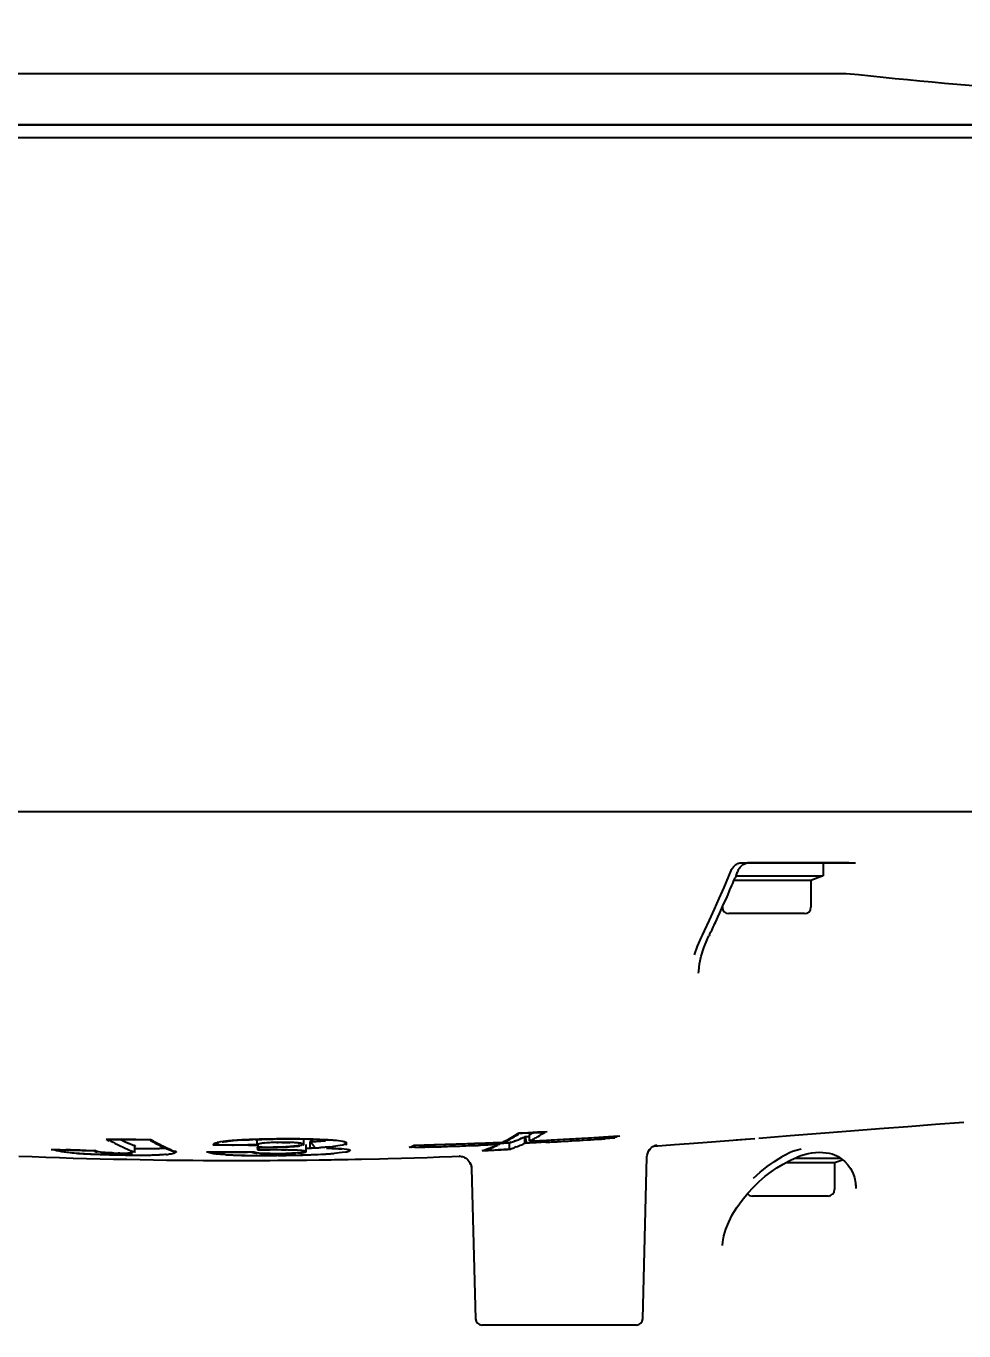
# Model space of a CAD drawing. Header units: millimetres. Extents: x 5828 to 6704, y 123 to 421.
# Drawn here: x 6607 to 6610.65, y 219.96 to 225.04 of the extents above; entities that cross this region are included whole.
import ezdxf

# ---------------------------------------------------------------- set-up
doc = ezdxf.new("R2010")
doc.units = ezdxf.units.MM
doc.linetypes.add('BANKLINE1', pattern=[5.5, 4, -1.5])
doc.layers.add('00_COMPONENTS', color=7, linetype='BANKLINE1')
doc.layers.add('外形图', color=7, linetype='Continuous')
doc.styles.add('微软雅黑', font='msyh.ttc', dxfattribs={"height": 2.1})
doc.dimstyles.new('尺寸标注_1_20比例', dxfattribs={"dimtxt": 2.1, "dimasz": 1.7, "dimexe": 0.5, "dimexo": 0.4, "dimgap": 0.5, "dimtad": 1, "dimdec": 1, "dimlfac": 20, "dimdsep": 46, "dimtxsty": '微软雅黑', "dimcen": 0.09, "dimadec": 0, "dimazin": 0, "dimtp": 0.01, "dimtm": 0.01, "dimtfac": 1, "dimtdec": 1, "dimtofl": 0, "dimtmove": 0, "dimatfit": 3, "dimfxl": 1, "dimtolj": 1, "dimarcsym": 0})

# ---------------------------------------------------------------- blocks, each defined once
blk = doc.blocks.new('*D1538')
at = {"layer": '00_COMPONENTS', "color": 0, "linetype": 'ByBlock', "lineweight": -2, "ltscale": 20}
for p, q in [((6574.4692, 229.8829), (6574.6387, 229.8829)), ((6649.8859, 223.7985), (6656.4871, 222.6346))]:
    blk.add_line(p, q, dxfattribs=at)
blk.add_arc((6615.38, 229.8829), 41.2413, 182.36195, 347.63805, dxfattribs=at)
at = {"layer": '00_COMPONENTS', "color": 0}
for points in [[(6574.457, 228.1891), (6573.8905, 228.1774), (6574.1387, 229.8829)], [(6655.943, 220.9987), (6655.3871, 221.1086), (6655.9947, 222.7214)]]:
    blk.add_solid(points, dxfattribs=at)
at = {"layer": 'Defpoints', "color": 0}
for p in [(6574.0692, 229.8829), (6615.38, 229.8829), (6649.492, 223.868), (6592.7175, 195.4263)]:
    blk.add_point(p, dxfattribs=at)
at = {"layer": '00_COMPONENTS', "color": 0, "insert": (6611.9242, 190.3832), "char_height": 2.1, "attachment_point": 5, "rotation": 355, "style": '微软雅黑'}
blk.add_mtext('\\A1;+\\A1;170%%d', dxfattribs=at)

msp = doc.modelspace()

# ---------------------------------------------------------------- linework, layer by layer
at = {"layer": '外形图', "linetype": 'Continuous'}
for p, q in [((6603.4728, 224.8579), (6610.1893, 224.8579)), ((6612.2799, 224.6579), (6603.48, 224.6579)), ((6603.48, 224.6579), (6612.2799, 224.6579)), ((6603.4301, 224.6079), (6612.3298, 224.6079)), ((6603.43, 221.9829), (6612.7654, 221.9829)), ((6609.7788, 221.7829), (6610.2259, 221.7829)), ((6610.2007, 221.7829), (6609.806, 221.7829)), ((6610.1, 221.7829), (6610.1, 221.7329)), ((6609.7324, 221.7306), (6609.7419, 221.7536)), ((6609.7608, 221.7329), (6609.7572, 221.7244)), ((6609.7607, 221.7329), (6610.1, 221.7329)), ((6609.7693, 221.7536), (6609.7669, 221.7476)), ((6609.714, 221.6873), (6609.7324, 221.7306)), ((6609.7535, 221.7156), (6610.0525, 221.7156)), ((6610.0525, 221.7156), (6610.0901, 221.7293)), ((6610.0525, 221.7156), (6610.0525, 221.6104)), ((6610.0275, 221.5854), (6609.7325, 221.5854)), ((6609.6378, 221.5187), (6609.6573, 221.5602)), ((6609.626, 221.494), (6609.6297, 221.5018)), ((6609.6297, 221.5018), (6609.6378, 221.5187)), ((6609.636, 221.4523), (6609.6501, 221.4867)), ((6609.6501, 221.4867), (6609.6555, 221.4984)), ((6609.6578, 221.5031), (6609.6556, 221.4985)), ((6608.9065, 220.7259), (6608.9132, 220.7302)), ((6608.9118, 220.7254), (6608.915, 220.7275)), ((6608.9185, 220.7304), (6608.9132, 220.7302)), ((6608.9505, 220.7318), (6608.9185, 220.7304)), ((6608.9186, 220.7297), (6608.9296, 220.7302)), ((6608.9296, 220.7302), (6608.9515, 220.7312)), ((6608.9554, 220.7171), (6608.9389, 220.7163)), ((6608.9389, 220.6911), (6608.9389, 220.7163)), ((6608.9392, 220.7163), (6608.9563, 220.7172)), ((6608.9392, 220.7163), (6608.9434, 220.6967)), ((6608.9878, 220.7335), (6608.9505, 220.7318)), ((6608.9631, 220.7282), (6608.9563, 220.7247)), ((6608.9563, 220.6994), (6608.9563, 220.7247)), ((6609.0002, 220.7341), (6608.9878, 220.7335)), ((6609.0251, 220.7353), (6609.0002, 220.7341)), ((6609.0062, 220.7337), (6609.017, 220.7343)), ((6609.2326, 220.7152), (6609.2875, 220.7187)), ((6609.2637, 220.7167), (6609.2831, 220.7179)), ((6609.2831, 220.7179), (6609.3009, 220.7191)), ((6609.2836, 220.7107), (6609.2836, 220.7191)), ((6609.2875, 220.7187), (6609.3089, 220.7201)), ((6609.3067, 220.719), (6609.3089, 220.7201)), ((6607.1689, 220.6649), (6607.15, 220.6654)), ((6607.1528, 220.6648), (6607.1702, 220.6644)), ((6607.1878, 220.6644), (6607.1689, 220.6649)), ((6607.1702, 220.6644), (6607.1876, 220.664)), ((6607.2067, 220.664), (6607.1878, 220.6644)), ((6607.3154, 220.706), (6607.3331, 220.7058)), ((6607.3331, 220.7058), (6607.3687, 220.7054)), ((6607.3849, 220.7061), (6607.3656, 220.7062)), ((6607.4042, 220.706), (6607.3849, 220.7061)), ((6607.4234, 220.7059), (6607.4042, 220.706)), ((6607.4131, 220.684), (6607.4161, 220.6829)), ((6607.4197, 220.6552), (6607.4197, 220.6804)), ((6607.7245, 220.6849), (6607.7243, 220.6838)), ((6607.7308, 220.6837), (6607.7243, 220.6837)), ((6607.7386, 220.6846), (6607.7308, 220.6848)), ((6607.7386, 220.6837), (6607.7308, 220.6837)), ((6607.7492, 220.6845), (6607.7386, 220.6846)), ((6607.744, 220.6837), (6607.7386, 220.6837)), ((6607.7835, 220.6835), (6607.744, 220.6837)), ((6607.8033, 220.6835), (6607.7835, 220.6835)), ((6607.823, 220.6835), (6607.8033, 220.6835)), ((6607.8226, 220.6841), (6607.8042, 220.6841)), ((6607.8409, 220.6841), (6607.8226, 220.6841)), ((6607.8428, 220.6835), (6607.823, 220.6835)), ((6607.8592, 220.6842), (6607.8409, 220.6841)), ((6607.8626, 220.6836), (6607.8428, 220.6835)), ((6607.8775, 220.6843), (6607.8592, 220.6842)), ((6607.8959, 220.6844), (6607.8775, 220.6843)), ((6607.8959, 220.6844), (6607.8959, 220.7044)), ((6607.8974, 220.6659), (6607.8976, 220.6648)), ((6607.8976, 220.6648), (6607.9139, 220.6648)), ((6607.9154, 220.6654), (6607.9039, 220.6653)), ((6607.9139, 220.6648), (6607.9296, 220.6649)), ((6607.9296, 220.6649), (6607.9446, 220.6649)), ((6607.9484, 220.6654), (6607.9377, 220.6654)), ((6607.9588, 220.6653), (6607.9484, 220.6654)), ((6607.969, 220.6653), (6607.9588, 220.6653)), ((6608.0776, 220.686), (6608.0776, 220.7058)), ((6608.0862, 220.6582), (6608.0862, 220.6834)), ((6608.0865, 220.6834), (6608.0865, 220.6831)), ((6608.1022, 220.672), (6608.1022, 220.6973)), ((6608.246, 220.6904), (6608.2459, 220.6906)), ((6608.4903, 220.6751), (6608.4881, 220.6741)), ((6608.5266, 220.6751), (6608.4881, 220.6741)), ((6608.508, 220.6751), (6608.4957, 220.6748)), ((6608.5078, 220.6836), (6608.5463, 220.6846)), ((6608.5131, 220.6832), (6608.5521, 220.6842)), ((6608.565, 220.6761), (6608.5266, 220.6751)), ((6608.5463, 220.6846), (6608.5847, 220.6856)), ((6608.5521, 220.6842), (6608.591, 220.6852)), ((6608.7446, 220.6903), (6608.7825, 220.6918)), ((6608.7801, 220.6835), (6608.7565, 220.6826)), ((6608.8029, 220.685), (6608.7652, 220.6834)), ((6608.7947, 220.6841), (6608.7801, 220.6835)), ((6608.7825, 220.6918), (6608.8203, 220.6933)), ((6608.8328, 220.6857), (6608.7947, 220.6841)), ((6608.8327, 220.6862), (6608.8029, 220.685)), ((6608.8144, 220.6936), (6608.8354, 220.6945)), ((6608.8203, 220.6933), (6608.8401, 220.6941)), ((6608.8404, 220.6866), (6608.8327, 220.6862)), ((6608.8337, 220.6886), (6608.8328, 220.6857)), ((6608.8353, 220.6939), (6608.8337, 220.6886)), ((6608.8341, 220.665), (6608.8465, 220.6656)), ((6608.8455, 220.6658), (6608.8346, 220.6653)), ((6608.8354, 220.6945), (6608.8525, 220.6952)), ((6608.8401, 220.6941), (6608.8525, 220.6947)), ((6608.8404, 220.6866), (6608.8404, 220.6949)), ((6608.8455, 220.691), (6608.8404, 220.6908)), ((6608.8404, 220.6908), (6608.8457, 220.691)), ((6608.8673, 220.692), (6608.8455, 220.691)), ((6608.8564, 220.6663), (6608.8455, 220.6658)), ((6608.8457, 220.691), (6608.8566, 220.6915)), ((6608.8465, 220.6656), (6608.859, 220.6661)), ((6608.8525, 220.6947), (6608.8578, 220.6949)), ((6608.8781, 220.6674), (6608.8564, 220.6663)), ((6608.8566, 220.6915), (6608.8675, 220.692)), ((6608.859, 220.6661), (6608.8714, 220.6667)), ((6608.8781, 220.6925), (6608.8673, 220.692)), ((6608.8675, 220.692), (6608.8784, 220.6925)), ((6608.8714, 220.6667), (6608.8838, 220.6673)), ((6608.8848, 220.6947), (6608.8781, 220.6925)), ((6608.8781, 220.6674), (6608.8781, 220.6925)), ((6608.8848, 220.6696), (6608.8781, 220.6674)), ((6608.9049, 220.6768), (6608.8982, 220.6743)), ((6608.9253, 220.7103), (6608.9185, 220.7074)), ((6608.9566, 220.6919), (6608.9389, 220.6911)), ((6608.9434, 220.6967), (6608.9446, 220.6908)), ((6608.9567, 220.6914), (6608.9446, 220.6908)), ((6608.963, 220.7029), (6608.9563, 220.6994)), ((6608.9563, 220.6994), (6608.9956, 220.7014)), ((6608.9783, 220.693), (6608.9566, 220.6919)), ((6608.983, 220.6928), (6608.9567, 220.6914)), ((6608.9643, 220.7003), (6609.0027, 220.7022)), ((6609.0174, 220.695), (6608.9783, 220.693)), ((6609.0214, 220.6948), (6608.983, 220.6928)), ((6608.9956, 220.7014), (6609.0348, 220.7034)), ((6609.0027, 220.7022), (6609.0411, 220.7042)), ((6609.2464, 220.7083), (6609.2089, 220.706)), ((6609.2836, 220.7107), (6609.2464, 220.7083)), ((6609.2892, 220.7106), (6609.2511, 220.7081)), ((6609.4402, 220.6802), (6609.5208, 220.6858)), ((6609.4514, 220.6843), (6609.4502, 220.6841)), ((6609.4505, 220.6841), (6609.451, 220.6842)), ((6609.5208, 220.6858), (6609.5786, 220.6899)), ((6609.5786, 220.6899), (6609.6314, 220.6938)), ((6609.6314, 220.6938), (6609.7156, 220.7002)), ((6609.7156, 220.7002), (6609.8341, 220.7096)), ((6609.7617, 220.7038), (6609.8137, 220.708)), ((6609.9809, 220.6595), (6609.9951, 220.6643)), ((6609.9951, 220.6643), (6610.0139, 220.6691)), ((6606.968, 220.6407), (6607.0199, 220.6387)), ((6607.2684, 220.6604), (6607.2634, 220.6627)), ((6607.2839, 220.6306), (6607.3361, 220.6293)), ((6607.4399, 220.6273), (6607.4916, 220.6264)), ((6607.569, 220.662), (6607.575, 220.6596)), ((6607.6266, 220.6249), (6607.6863, 220.6244)), ((6607.6863, 220.6244), (6607.7454, 220.6241)), ((6607.7454, 220.6241), (6607.8009, 220.624)), ((6607.7625, 220.6566), (6607.7815, 220.6565)), ((6607.7806, 220.657), (6607.8011, 220.657)), ((6607.7815, 220.6565), (6607.8006, 220.6565)), ((6607.8009, 220.624), (6607.862, 220.624)), ((6607.8576, 220.6568), (6607.8675, 220.6569)), ((6607.862, 220.624), (6607.9193, 220.6242)), ((6607.8675, 220.6569), (6607.8767, 220.6571)), ((6607.8767, 220.6571), (6607.8831, 220.6571)), ((6607.8954, 220.6241), (6607.9445, 220.6243)), ((6607.9445, 220.6243), (6607.9933, 220.6247)), ((6607.9773, 220.6438), (6607.9714, 220.6437)), ((6607.9775, 220.6435), (6607.9718, 220.6434)), ((6607.9772, 220.6505), (6607.988, 220.6506)), ((6607.9933, 220.6247), (6608.0417, 220.6251)), ((6608.0321, 220.625), (6608.0875, 220.6256)), ((6608.0417, 220.6251), (6608.0897, 220.6256)), ((6608.0797, 220.6581), (6608.0797, 220.6578)), ((6608.0897, 220.6256), (6608.1373, 220.6263)), ((6608.1373, 220.6263), (6608.1846, 220.627)), ((6608.1846, 220.627), (6608.2778, 220.6287)), ((6608.2778, 220.6287), (6608.3721, 220.6308)), ((6608.3028, 220.6292), (6608.3721, 220.6308)), ((6608.6542, 220.6393), (6608.6871, 220.6405)), ((6608.6846, 220.6408), (6608.6837, 220.6408)), ((6608.7907, 220.6635), (6608.7796, 220.663)), ((6609.3976, 220.0072), (6609.4141, 220.6376)), ((6609.9101, 220.62), (6609.9288, 220.6319)), ((6609.9288, 220.6319), (6609.9395, 220.6386)), ((6609.9438, 220.6099), (6609.9682, 220.6226)), ((6609.9547, 220.6156), (6610.1444, 220.6156)), ((6609.9682, 220.6226), (6609.9728, 220.6248)), ((6609.9691, 220.6547), (6609.981, 220.6595)), ((6609.9728, 220.6248), (6609.9989, 220.6369)), ((6609.9902, 220.6329), (6610.1673, 220.6329)), ((6610.0137, 220.6431), (6610.0275, 220.6475)), ((6610.0275, 220.6475), (6610.0416, 220.6511)), ((6610.0416, 220.6511), (6610.056, 220.6536)), ((6610.056, 220.6536), (6610.0704, 220.6552)), ((6610.0704, 220.6552), (6610.0848, 220.6559)), ((6610.0848, 220.6559), (6610.0989, 220.6555)), ((6610.0989, 220.6555), (6610.1121, 220.6541)), ((6610.1444, 220.6156), (6610.1755, 220.6269)), ((6610.1444, 220.6156), (6610.1444, 220.5104)), ((6610.1529, 220.6422), (6610.1586, 220.6388)), ((6610.1694, 220.6314), (6610.1744, 220.6277)), ((6610.1745, 220.6277), (6610.1829, 220.6209)), ((6610.1829, 220.6209), (6610.196, 220.6074)), ((6608.7265, 220.611), (6608.7287, 220.605)), ((6608.7287, 220.605), (6608.7301, 220.5986)), ((6608.7301, 220.5986), (6608.7306, 220.5923)), ((6608.7306, 220.5923), (6608.746, 220.0072)), ((6609.874, 220.5621), (6609.8971, 220.5799)), ((6610.196, 220.6074), (6610.2069, 220.5921)), ((6610.2069, 220.5921), (6610.2154, 220.5753)), ((6610.2154, 220.5753), (6610.2219, 220.5569)), ((6610.2219, 220.5569), (6610.2262, 220.5364)), ((6610.2262, 220.5364), (6610.228, 220.5149)), ((6610.2275, 220.529), (6610.228, 220.5155)), ((6610.1194, 220.4854), (6609.8244, 220.4854)), ((6609.7138, 220.3304), (6609.7214, 220.3563)), ((6609.3722, 219.9829), (6608.771, 219.9829)), ((6609.3726, 219.9829), (6608.7715, 219.9829))]:
    msp.add_line(p, q, dxfattribs=at)
for points in [[(6609.7606, 221.7762), (6609.7643, 221.7785), (6609.7681, 221.7804), (6609.7719, 221.7818), (6609.7754, 221.7826), (6609.7782, 221.7829)], [(6609.7908, 221.7781), (6609.7939, 221.7797), (6609.7971, 221.7811), (6609.8002, 221.7821), (6609.8031, 221.7827), (6609.8056, 221.7829), (6609.806, 221.7829)], [(6609.7419, 221.7536), (6609.7437, 221.7573), (6609.7457, 221.7608), (6609.7481, 221.7643), (6609.7508, 221.7675), (6609.7538, 221.7706), (6609.757, 221.7736), (6609.7606, 221.7762)], [(6609.7693, 221.7536), (6609.7708, 221.7568), (6609.7726, 221.76), (6609.7746, 221.763), (6609.7769, 221.766), (6609.7793, 221.7688), (6609.782, 221.7714)], [(6609.782, 221.7714), (6609.7848, 221.7739), (6609.7877, 221.7761), (6609.7908, 221.7781)], [(6609.6573, 221.5602), (6609.6765, 221.6021), (6609.6954, 221.6445), (6609.714, 221.6873)], [(6609.5993, 221.4247), (6609.611, 221.4586), (6609.626, 221.494)], [(6609.615, 221.3537), (6609.6154, 221.3617), (6609.6188, 221.3897), (6609.6256, 221.42), (6609.636, 221.4523)], [(6609.8493, 220.7108), (6609.9713, 220.7206), (6610.0904, 220.7301), (6610.2067, 220.7393), (6610.3201, 220.7482), (6610.4306, 220.7568), (6610.5381, 220.7651), (6610.6483, 220.7735)], [(6609.4141, 220.6376), (6609.4148, 220.6448), (6609.4167, 220.6525), (6609.4199, 220.6597), (6609.4239, 220.666), (6609.4281, 220.6709), (6609.4321, 220.6747), (6609.4363, 220.6777), (6609.4402, 220.6801), (6609.4434, 220.6817), (6609.446, 220.6827), (6609.448, 220.6834), (6609.4496, 220.6839), (6609.4505, 220.6841)], [(6607.0199, 220.6387), (6607.0731, 220.6368), (6607.1261, 220.6351), (6607.1789, 220.6334)], [(6607.1789, 220.6334), (6607.2315, 220.6319), (6607.2839, 220.6306)], [(6607.3361, 220.6293), (6607.3881, 220.6283), (6607.4399, 220.6273)], [(6607.4916, 220.6264), (6607.543, 220.6257), (6607.5941, 220.6251)], [(6607.5941, 220.6251), (6607.645, 220.6247), (6607.6957, 220.6243), (6607.7461, 220.6241), (6607.7961, 220.624)], [(6607.7961, 220.624), (6607.8459, 220.624), (6607.8954, 220.6241)], [(6607.9193, 220.6242), (6607.976, 220.6246), (6608.0321, 220.625)], [(6608.0875, 220.6256), (6608.1423, 220.6263), (6608.1965, 220.6272)], [(6608.1965, 220.6272), (6608.25, 220.6281), (6608.3028, 220.6292)], [(6608.3721, 220.6308), (6608.4066, 220.6316), (6608.4575, 220.633), (6608.5077, 220.6345), (6608.5573, 220.636), (6608.6061, 220.6376), (6608.6542, 220.6393)], [(6608.6839, 220.6408), (6608.6837, 220.6408), (6608.6834, 220.6408), (6608.6835, 220.6408), (6608.6838, 220.6408), (6608.6845, 220.6408), (6608.686, 220.6407), (6608.6883, 220.6404), (6608.6913, 220.6398), (6608.6949, 220.6389), (6608.699, 220.6375), (6608.7034, 220.6355), (6608.7079, 220.633), (6608.7122, 220.6298), (6608.7164, 220.6259), (6608.7203, 220.6215), (6608.7237, 220.6165), (6608.7265, 220.611)], [(6609.8295, 220.5555), (6609.8555, 220.5788), (6609.8821, 220.6002), (6609.9101, 220.62)], [(6609.9395, 220.6386), (6609.942, 220.6402), (6609.9548, 220.6476), (6609.9691, 220.6547)], [(6609.9989, 220.6369), (6610.0002, 220.6376), (6610.0137, 220.6431)], [(6610.1121, 220.6541), (6610.1241, 220.652), (6610.1349, 220.6493), (6610.1446, 220.646), (6610.1529, 220.6422)], [(6610.1587, 220.6388), (6610.1641, 220.6351), (6610.1694, 220.6314)], [(6609.8971, 220.5799), (6609.9201, 220.5957), (6609.9438, 220.6099)], [(6609.8063, 220.4963), (6609.8285, 220.5204), (6609.851, 220.5422), (6609.874, 220.5621)], [(6609.7214, 220.3563), (6609.7323, 220.3839), (6609.7464, 220.4119), (6609.7638, 220.4406), (6609.7843, 220.4694), (6609.8063, 220.4963)], [(6609.7085, 220.2933), (6609.7096, 220.3065), (6609.7138, 220.3304)]]:
    msp.add_lwpolyline(points, dxfattribs=at)
for centre, radius, start, end in [((6614.601, 267.8773), 43.245, 264.14512, 265.16578), ((6605.1016, 223.6768), 5.0484, 337.3528, 337.534), ((6610.085, 221.7434), 0.015, 290, 315.5563), ((6605.355, 223.5682), 4.7728, 335.0329, 336.8964), ((6605.1665, 223.6496), 4.978, 336.8858, 337.2481), ((6609.7325, 221.6104), 0.025, 181.0932, 270), ((6610.0275, 221.6104), 0.025, 270, 0), ((6605.5387, 223.4836), 4.5705, 334.6386, 335.0223), ((6605.595, 223.4569), 4.5082, 334.3171, 334.6385), ((6608.5566, 221.289), 0.6661, 300.1881, 302.2231), ((6608.6999, 221.2341), 0.5703, 293.2769, 294.7774), ((6608.5779, 229.2679), 8.5449, 272.50608, 272.72642), ((6608.6849, 221.2663), 0.6059, 296.6421, 298.0935), ((6608.679, 221.2771), 0.6181, 297.3654, 298.1301), ((6608.6687, 221.2713), 0.6401, 298.7436, 300.1298), ((6608.7207, 226.2548), 5.5285, 272.7332, 272.9593), ((6608.6483, 221.3061), 0.6805, 300.1448, 302.8093), ((6607.9456, 241.4891), 20.8137, 273.01702, 273.5449), ((6607.9259, 241.7162), 21.0421, 273.44007, 273.64534), ((6607.6161, 238.1937), 17.5345, 268.2914, 268.47675), ((6607.8004, 243.9572), 23.3013, 268.27965, 268.4075), ((6607.6501, 221.2798), 0.6675, 239.1478, 240.2603), ((6607.488, 236.2053), 15.4995, 269.33387, 269.54755), ((6607.6623, 221.2899), 0.6792, 239.2859, 240.3658), ((6607.6435, 221.2565), 0.6409, 240.3445, 243.7201), ((6607.6289, 221.2273), 0.6082, 243.7408, 244.9074), ((6607.6309, 221.2557), 0.6119, 244.044, 244.8524), ((6607.6284, 221.2498), 0.6054, 244.0386, 246.0265), ((6607.4424, 228.815), 8.1099, 269.47909, 269.7305), ((6607.6256, 221.2444), 0.5994, 244.8512, 246.0301), ((6607.6227, 221.2142), 0.5938, 244.9075, 246.0937), ((6607.6196, 221.2308), 0.5846, 246.0298, 247.2283), ((6607.617, 221.2014), 0.5797, 246.0935, 247.3001), ((6607.6145, 221.2181), 0.5708, 246.0133, 249.3425), ((6607.6138, 221.2171), 0.5697, 247.2283, 248.4491), ((6607.6093, 221.1827), 0.5595, 247.293, 249.7688), ((6607.4285, 225.3258), 4.6207, 269.6988, 270.5823), ((6607.6087, 221.2041), 0.5558, 248.4491, 249.6918), ((6607.4494, 224.7799), 4.1098, 269.5801, 269.8971), ((6607.4501, 224.766), 4.0959, 269.5756, 269.8679), ((6607.5051, 237.6414), 16.9357, 269.72368, 269.9193), ((6607.4485, 224.034), 3.3639, 269.8654, 270.2287), ((6607.4483, 224.0445), 3.3744, 269.8949, 270.2572), ((6607.4516, 223.2841), 2.614, 270.2266, 270.6627), ((6607.8178, 221.2799), 0.6691, 239.2338, 241.2486), ((6607.8324, 221.2929), 0.6841, 239.1207, 240.1234), ((6607.4594, 222.6218), 1.9517, 270.6602, 271.1855), ((6607.8129, 221.2585), 0.6447, 240.1045, 243.2474), ((6607.8049, 221.2565), 0.6424, 241.2555, 242.2923), ((6607.4697, 222.1208), 1.4506, 271.1858, 271.8088), ((6607.7847, 221.2171), 0.5982, 242.2429, 247.6912), ((6607.795, 221.2234), 0.6053, 243.2611, 245.4516), ((6607.7832, 221.1975), 0.5768, 245.4487, 248.1977), ((6607.809, 225.4904), 4.8062, 269.2865, 269.7238), ((6607.8807, 219.7844), 0.9196, 95.7266, 96.1401), ((6607.8577, 219.9734), 0.7302, 95.4059, 95.7418), ((6607.8162, 226.8044), 6.1203, 269.71601, 269.88771), ((6607.9479, 219.1196), 1.5877, 95.4947, 95.7451), ((6607.8967, 219.6518), 1.0531, 95.0992, 95.4932), ((6607.8661, 220.0004), 0.7032, 89.9668, 95.1434), ((6607.8359, 233.2176), 12.534, 270.12217, 270.30326), ((6607.9983, 217.345), 3.3627, 90.4622, 92.2655), ((6608.0569, 216.093), 4.6153, 92.0917, 92.3542), ((6607.8486, 228.1126), 7.437, 270.36407, 270.76257), ((6607.9348, 215.8139), 4.8614, 90.2307, 90.3826), ((6607.8954, 226.6959), 6.0207, 270.18869, 270.42637), ((6607.9289, 212.0273), 8.6381, 89.94166, 90.08925), ((6607.9437, 220.5075), 0.1852, 97.0121, 98.4819), ((6607.9424, 220.5171), 0.1756, 95.3826, 96.9711), ((6607.9252, 222.5128), 1.8374, 270.4697, 270.8494), ((6607.9509, 215.5764), 5.0885, 89.9097, 90.0706), ((6607.8877, 225.0932), 4.4174, 270.7769, 271.0924), ((6607.9887, 219.7265), 0.9677, 91.3432, 92.2366), ((6607.9345, 221.8851), 1.2097, 270.8483, 271.4096), ((6607.9463, 219.8043), 0.9021, 88.6106, 89.2849), ((6607.9543, 217.7794), 2.8855, 89.6388, 89.9093), ((6607.9429, 221.5443), 0.8688, 271.4087, 272.1469), ((6607.9941, 219.5049), 1.1893, 90.5639, 91.3556), ((6607.9409, 215.9819), 4.6834, 89.5343, 89.657), ((6608.0206, 215.3647), 5.3424, 90.2605, 90.5317), ((6607.96, 218.6772), 1.9877, 89.2585, 89.639), ((6607.9652, 220.4847), 0.2084, 86.6962, 87.9179), ((6607.9509, 221.3311), 0.6554, 272.1471, 273.0319), ((6607.9493, 217.0116), 3.6537, 89.3805, 89.5344), ((6607.9941, 219.5168), 1.1774, 89.2752, 90.5673), ((6607.9963, 219.3618), 1.3317, 90.2071, 90.5811), ((6607.9584, 221.1888), 0.5129, 273.0336, 274.01), ((6607.9612, 218.8141), 1.8508, 88.8492, 89.2427), ((6607.9571, 217.7283), 2.937, 89.1928, 89.3807), ((6607.9653, 221.0904), 0.4143, 274.0126, 275.0277), ((6608.0169, 216.174), 4.5331, 89.9521, 90.2607), ((6607.9544, 218.4742), 2.1908, 88.5334, 88.8499), ((6607.9647, 218.2655), 2.3997, 88.9679, 89.1931), ((6608.0118, 221.0557), 0.3776, 269.3561, 269.7169), ((6607.9708, 221.6575), 0.9812, 272.1603, 272.9323), ((6607.976, 218.8695), 1.7956, 88.4032, 88.9817), ((6607.9969, 219.7348), 0.9594, 88.3314, 89.2814), ((6608.0117, 221.0425), 0.3644, 269.7165, 270.1537), ((6608.0119, 221.0103), 0.3321, 270.1307, 272.1556), ((6608.0185, 217.1158), 3.5913, 89.2285, 89.966), ((6607.9758, 221.5598), 0.8834, 272.9371, 273.3355), ((6608.0031, 219.9538), 0.7403, 87.7469, 88.3158), ((6607.9877, 219.3022), 1.3628, 88.0221, 88.3893), ((6608.0092, 220.1074), 0.5866, 87.0756, 87.7503), ((6607.9966, 219.559), 1.1058, 87.5887, 88.0243), ((6608.0167, 220.2539), 0.4399, 86.2385, 87.0816), ((6608.0254, 220.3856), 0.3079, 85.1363, 86.2495), ((6607.9694, 221.3791), 0.7033, 276.5182, 276.8345), ((6608.0398, 220.9539), 0.2727, 272.2851, 273.1537), ((6608.0327, 220.4715), 0.2217, 83.7313, 85.1285), ((6608.0215, 220.9874), 0.3091, 275.955, 276.7812), ((6608.0367, 220.86), 0.1807, 276.7722, 278.1004), ((6608.0262, 217.7579), 2.9491, 89, 89.2101), ((6608.0305, 217.9991), 2.7079, 88.7687, 89.0002), ((6607.9719, 224.4348), 3.7655, 271.7411, 271.9754), ((6608.0381, 218.3413), 2.3656, 88.2781, 88.7743), ((6608.0378, 218.2769), 2.4308, 88.2208, 88.713), ((6607.9802, 223.503), 2.8084, 272.4889, 272.9377), ((6607.9818, 223.4803), 2.8109, 272.4537, 272.9018), ((6608.0294, 215.4252), 5.2473, 88.9536, 89.2052), ((6607.9875, 223.3365), 2.6418, 272.4943, 272.9635), ((6608.0241, 214.843), 5.8548, 89.00916, 89.23254), ((6607.727, 220.3901), 0.4851, 35.9805, 39.2857), ((6608.0484, 218.6868), 2.02, 87.7338, 88.2761), ((6608.0609, 218.9477), 1.7596, 86.5381, 88.2942), ((6607.6859, 220.3598), 0.5362, 35.6525, 36.0267), ((6608.0349, 222.4487), 1.7527, 272.9163, 274.1574), ((6608.0268, 222.5969), 1.9011, 272.9357, 273.5436), ((6608.0278, 222.5737), 1.9031, 272.8999, 273.5067), ((6608.067, 219.1366), 1.5698, 86.5053, 87.7651), ((6608.0628, 222.0159), 1.319, 273.5403, 274.3322), ((6608.0909, 219.5351), 1.1706, 85.7063, 86.4847), ((6608.1049, 218.6929), 1.9787, 87.7147, 88.2291), ((6608.0969, 219.5634), 1.1428, 85.7128, 86.4755), ((6608.1092, 218.7164), 1.9557, 87.7422, 88.0084), ((6608.1088, 221.4389), 0.7654, 275.2347, 276.3134), ((6608.1207, 219.8795), 0.8258, 84.7366, 85.7215), ((6608.1304, 219.3285), 1.3425, 87.0415, 87.7203), ((6608.12, 218.9864), 1.6856, 87.4614, 87.746), ((6608.1353, 219.3321), 1.3395, 87.1328, 87.4619), ((6608.1557, 219.8147), 0.8557, 86.1189, 87.0518), ((6608.1776, 220.1372), 0.5325, 84.8399, 86.1246), ((6608.193, 221.3114), 0.7023, 295.0417, 296.6315), ((6608.0542, 238.6127), 17.9433, 271.44949, 271.65902), ((6608.4442, 220.8072), 0.1418, 298.1882, 299.075), ((6608.0323, 239.351), 18.6825, 271.63394, 272.22156), ((6608.0403, 239.0731), 18.404, 271.66076, 272.25746), ((6608.0563, 239.2552), 18.5771, 271.62999, 272.33875), ((6608.0654, 238.8852), 18.2076, 271.65405, 272.13776), ((6608.6238, 221.1335), 0.494, 287.465, 290.7482), ((6607.9132, 240.9252), 20.2811, 272.42712, 272.6027), ((6608.6198, 221.1637), 0.5257, 287.6971, 293.9937), ((6608.5731, 226.2728), 5.6135, 272.2212, 272.4459), ((6608.5955, 221.2068), 0.5726, 290.7979, 293.7334), ((6608.4757, 228.5536), 7.8964, 272.44588, 272.605), ((6608.5889, 221.2316), 0.6003, 296.6093, 298.0647), ((6608.5761, 221.2555), 0.6274, 298.0703, 300.1872), ((6608.7173, 221.192), 0.5249, 287.8814, 291.7719), ((6608.7175, 221.1905), 0.5232, 288.6446, 290.9895), ((6608.7189, 221.1637), 0.5212, 288.5598, 290.1221), ((6608.7102, 221.2098), 0.5439, 290.9846, 292.5186), ((6608.7103, 221.1864), 0.5455, 290.9035, 293.2061), ((6608.7072, 221.2184), 0.5531, 291.7314, 294.026), ((6608.7023, 221.205), 0.5658, 293.2017, 294.7133), ((6608.6796, 221.2515), 0.6175, 297.3196, 298.7433), ((6607.9428, 241.1583), 20.4915, 273.00614, 273.54238), ((6607.9369, 241.2809), 20.6147, 273.0158, 273.65512), ((6607.9689, 240.993), 20.3176, 273.0071, 273.44128), ((6609.2309, 220.838), 0.1375, 292.5264, 293.3969), ((6609.4736, 220.6267), 0.0621, 137.9991, 146.4194), ((6607.2723, 221.8066), 1.157, 264.8478, 266.3196), ((6607.3124, 225.9181), 5.2557, 268.6393, 269.2098), ((6607.3213, 222.6005), 1.9528, 266.2894, 266.7454), ((6607.3324, 222.72), 2.0724, 266.2819, 266.7275), ((6607.607, 237.5313), 16.8721, 268.64064, 268.83333), ((6607.3737, 223.4526), 2.8061, 266.7411, 267.4435), ((6607.2938, 224.6721), 4.0095, 269.2295, 269.4794), ((6607.4045, 224.123), 3.4773, 267.4282, 267.7306), ((6607.4179, 224.458), 3.8126, 267.7298, 268.0172), ((6607.4713, 226.1017), 5.4573, 268.0341, 268.2503), ((6607.4247, 224.6556), 4.0103, 268.0164, 268.2987), ((6607.3697, 221.7111), 1.0589, 266.45, 268.2464), ((6607.4757, 226.2227), 5.5784, 268.2436, 268.4618), ((6607.4316, 224.8906), 4.2454, 268.3004, 268.5748), ((6607.4517, 225.3246), 4.68, 268.4604, 268.7581), ((6607.4437, 225.3796), 4.7346, 268.5751, 268.829), ((6607.3685, 221.8387), 1.1861, 268.21, 269.0811), ((6607.3659, 221.5776), 0.9254, 268.2284, 269.0409), ((6607.4577, 226.0632), 5.4183, 268.8293, 269.0584), ((6607.436, 224.6057), 3.9609, 268.7592, 269.0489), ((6607.3776, 221.0548), 0.4022, 266.6135, 267.3509), ((6607.3794, 221.0941), 0.4416, 267.3518, 268.1804), ((6607.3805, 221.1185), 0.466, 268.1347, 271.4575), ((6607.4643, 226.4284), 5.7835, 269.0523, 269.3045), ((6607.4685, 226.5622), 5.9177, 269.04873, 269.30286), ((6607.4537, 225.5538), 4.9089, 269.3041, 269.5841), ((6607.4564, 225.561), 4.9164, 269.3021, 269.593), ((6607.4481, 224.7704), 4.1255, 269.5837, 269.8969), ((6607.4473, 223.6252), 2.9803, 269.8715, 270.6641), ((6607.4584, 222.6036), 1.9586, 270.688, 271.2114), ((6607.469, 222.1015), 1.4563, 271.2117, 271.8323), ((6607.5177, 221.0301), 0.3838, 273.5754, 275.1897), ((6607.7697, 221.1818), 0.5598, 247.7406, 248.8829), ((6607.7946, 233.3824), 12.7254, 269.56916, 269.937), ((6607.8593, 243.654), 22.9976, 269.61656, 269.75883), ((6607.8439, 222.0094), 1.3649, 267.0764, 267.5855), ((6607.8549, 222.2613), 1.6171, 267.5755, 267.7218), ((6607.8672, 222.5829), 1.9389, 267.7335, 268.2583), ((6607.7971, 226.9626), 6.3061, 270.03153, 270.20447), ((6607.8068, 254.024), 33.367, 269.9901, 270.11993), ((6607.8858, 223.2454), 2.6021, 268.2038, 269.1103), ((6607.8832, 223.1047), 2.4609, 268.2553, 268.7039), ((6607.8005, 225.9944), 5.3379, 270.2045, 270.4087), ((6607.8958, 223.659), 3.0154, 268.704, 269.103), ((6607.8056, 225.2842), 4.6277, 270.4087, 270.6443), ((6607.9123, 225.0488), 4.4057, 269.1304, 270.0717), ((6607.9112, 224.7121), 4.0686, 269.1183, 269.7692), ((6607.9172, 225.8282), 5.1847, 269.7528, 270.0232), ((6607.9327, 221.1152), 0.4642, 266.3812, 267.5915), ((6607.915, 226.6549), 6.0118, 270.02669, 270.27881), ((6607.9169, 226.4749), 5.8314, 270.02306, 270.27395), ((6607.9117, 227.3405), 6.6974, 270.2786, 270.51458), ((6607.9134, 227.2033), 6.5599, 270.27388, 270.50661), ((6607.961, 222.2514), 1.6006, 269.4977, 270.5893), ((6607.9629, 222.2162), 1.5658, 269.5011, 269.994), ((6607.9629, 222.2216), 1.5711, 269.9919, 270.3072), ((6607.9633, 222.1571), 1.5067, 270.3073, 270.5306), ((6607.9136, 227.2692), 6.6257, 270.5509, 270.74497), ((6607.951, 223.4636), 2.8128, 270.5378, 270.7433), ((6607.9121, 227.3773), 6.7341, 270.55684, 270.75935), ((6607.9596, 222.8307), 2.1798, 270.733, 271.2418), ((6607.9219, 226.6363), 5.9927, 270.74403, 271.00312), ((6607.9209, 226.7175), 6.0743, 270.75837, 271.0234), ((6607.9333, 225.9852), 5.3416, 271.003, 271.2813), ((6607.9329, 226.0469), 5.4035, 271.0231, 271.3066), ((6608.0074, 219.814), 0.8506, 87.061, 87.592), ((6608.0196, 220.0501), 0.6142, 86.3792, 87.0671), ((6607.949, 225.288), 4.6442, 271.2799, 271.5884), ((6608.0279, 221.0207), 0.3683, 274.001, 274.8518), ((6607.9484, 225.3695), 4.726, 271.3059, 271.5959), ((6608.0327, 220.2555), 0.4084, 85.4452, 86.3908), ((6608.0358, 220.9277), 0.275, 274.845, 275.8661), ((6608.0444, 220.8442), 0.191, 275.8537, 277.1482), ((6607.9697, 224.5434), 3.8993, 271.5876, 271.9388), ((6607.981, 224.2512), 3.6072, 271.5745, 272.3439), ((6607.9928, 223.8623), 3.2178, 271.938, 272.3341), ((6608.0275, 223.0357), 2.3905, 272.31, 273.254), ((6608.071, 222.2592), 1.6127, 273.2776, 273.8957), ((6608.0906, 221.9697), 1.3226, 273.8997, 274.572), ((6608.6778, 220.5847), 0.0541, 26.6584, 32.7069), ((6609.8244, 220.5104), 0.025, 218.8905, 270), ((6610.1194, 220.5104), 0.025, 270, 0), ((6608.771, 220.0079), 0.025, 181.5, 270), ((6609.3726, 220.0079), 0.025, 270, 358.5)]:
    msp.add_arc(centre, radius, start, end, dxfattribs=at)
for points in [[(6608.8525, 220.6952), (6608.871, 220.7045), (6608.889, 220.7148), (6608.9065, 220.7259)], [(6607.7846, 220.6999), (6607.7703, 220.6985), (6607.7559, 220.6971), (6607.7418, 220.694)], [(6607.8654, 220.7051), (6607.8398, 220.7041), (6607.8143, 220.7027), (6607.7889, 220.7003)], [(6607.8885, 220.7053), (6607.9115, 220.7061), (6607.9345, 220.7066), (6607.9575, 220.7063)], [(6608.0924, 220.7071), (6608.052, 220.708), (6608.0116, 220.708), (6607.9712, 220.7076)], [(6607.9719, 220.6766), (6607.9833, 220.6769), (6607.9947, 220.6771), (6608.0061, 220.6776)], [(6607.9915, 220.6935), (6608.002, 220.6936), (6608.0125, 220.6935), (6608.0231, 220.6931)], [(6608.0492, 220.6803), (6608.041, 220.6794), (6608.0327, 220.6787), (6608.0244, 220.6784)], [(6607.2105, 220.6508), (6607.235, 220.6494), (6607.2596, 220.6484), (6607.2841, 220.6476)], [(6608.0536, 220.6533), (6608.038, 220.6522), (6608.0225, 220.6517), (6608.0069, 220.6514)]]:
    msp.add_open_spline(points, degree=3, dxfattribs=at)
for points, knots in [([(6609.3009, 220.7191), (6609.2984, 220.7178), (6609.2933, 220.7153), (6609.2881, 220.7128), (6609.2855, 220.7117)], [0, 0, 0, 0, 0.503188, 1, 1, 1, 1]), ([(6607.1684, 220.6542), (6607.1604, 220.655), (6607.1392, 220.6573), (6607.1177, 220.66), (6607.1052, 220.6647)], [0, 0, 0, 0, 0.375418, 1, 1, 1, 1]), ([(6607.4176, 220.6822), (6607.4173, 220.6823), (6607.4167, 220.6826), (6607.4161, 220.6828), (6607.4158, 220.6829)], [0, 0, 0, 0, 0.483744, 1, 1, 1, 1]), ([(6607.4161, 220.6829), (6607.4172, 220.6825), (6607.4185, 220.6821), (6607.4202, 220.6808), (6607.4201, 220.6803)], [0, 0, 0, 0, 0.665613, 1, 1, 1, 1]), ([(6607.42, 220.6804), (6607.42, 220.6808), (6607.419, 220.6815), (6607.4182, 220.682), (6607.4176, 220.6822)], [0, 0, 0, 0, 0.367095, 1, 1, 1, 1]), ([(6607.4201, 220.6803), (6607.4201, 220.6802), (6607.42, 220.68), (6607.4198, 220.6799), (6607.4197, 220.6798)], [0, 0, 0, 0, 0.441927, 1, 1, 1, 1]), ([(6607.4634, 220.6701), (6607.4705, 220.6702), (6607.4956, 220.6704), (6607.5207, 220.6709), (6607.5387, 220.672)], [0, 0, 0, 0, 0.283799, 1, 1, 1, 1]), ([(6607.5387, 220.672), (6607.535, 220.6718), (6607.5273, 220.6714), (6607.5196, 220.6711), (6607.5155, 220.671)], [0, 0, 0, 0, 0.473384, 1, 1, 1, 1]), ([(6607.725, 220.686), (6607.7249, 220.6858), (6607.7247, 220.6855), (6607.7246, 220.6851), (6607.7246, 220.6849)], [0, 0, 0, 0, 0.50931, 1, 1, 1, 1]), ([(6607.7387, 220.6932), (6607.7353, 220.6923), (6607.7303, 220.6909), (6607.7258, 220.6876), (6607.725, 220.686)], [0, 0, 0, 0, 0.661287, 1, 1, 1, 1]), ([(6607.7308, 220.6844), (6607.7311, 220.6857), (6607.7324, 220.6921), (6607.7409, 220.6912), (6607.7455, 220.6918)], [0, 0, 0, 0, 0.221269, 1, 1, 1, 1]), ([(6607.7418, 220.694), (6607.7413, 220.6938), (6607.7402, 220.6936), (6607.7392, 220.6933), (6607.7387, 220.6932)], [0, 0, 0, 0, 0.516364, 1, 1, 1, 1]), ([(6607.76, 220.6959), (6607.7635, 220.6964), (6607.771, 220.6974), (6607.7784, 220.6983), (6607.7824, 220.6987)], [0, 0, 0, 0, 0.473547, 1, 1, 1, 1]), ([(6607.8971, 220.6852), (6607.8969, 220.6851), (6607.8965, 220.6848), (6607.8961, 220.6845), (6607.8959, 220.6844)], [0, 0, 0, 0, 0.522603, 1, 1, 1, 1]), ([(6607.8959, 220.6757), (6607.8961, 220.674), (6607.8966, 220.6708), (6607.8971, 220.6675), (6607.8974, 220.6659)], [0, 0, 0, 0, 0.511783, 1, 1, 1, 1]), ([(6607.9164, 220.6907), (6607.9121, 220.6901), (6607.9055, 220.6889), (6607.8991, 220.6865), (6607.8971, 220.6852)], [0, 0, 0, 0, 0.642825, 1, 1, 1, 1]), ([(6607.9039, 220.6653), (6607.9036, 220.6669), (6607.9031, 220.6703), (6607.9026, 220.6737), (6607.9024, 220.6755)], [0, 0, 0, 0, 0.470019, 1, 1, 1, 1]), ([(6607.9509, 220.6934), (6607.9464, 220.6933), (6607.9381, 220.6929), (6607.9298, 220.6923), (6607.9259, 220.6919)], [0, 0, 0, 0, 0.535462, 1, 1, 1, 1]), ([(6608.0272, 220.6779), (6608.0318, 220.6782), (6608.0406, 220.6788), (6608.0494, 220.6795), (6608.0536, 220.68)], [0, 0, 0, 0, 0.530048, 1, 1, 1, 1]), ([(6608.0636, 220.6824), (6608.0624, 220.6822), (6608.0594, 220.6819), (6608.0565, 220.6817), (6608.0548, 220.6816)], [0, 0, 0, 0, 0.437612, 1, 1, 1, 1]), ([(6608.0776, 220.686), (6608.0774, 220.688), (6608.068, 220.6902), (6608.0621, 220.6913), (6608.0569, 220.6919)], [0, 0, 0, 0, 0.279026, 1, 1, 1, 1]), ([(6608.0712, 220.6855), (6608.0712, 220.6849), (6608.0688, 220.6824), (6608.0658, 220.6826), (6608.0636, 220.6824)], [0, 0, 0, 0, 0.233367, 1, 1, 1, 1]), ([(6608.0754, 220.684), (6608.0758, 220.6842), (6608.0765, 220.6845), (6608.0772, 220.685), (6608.0774, 220.6853)], [0, 0, 0, 0, 0.59072, 1, 1, 1, 1]), ([(6608.0774, 220.6853), (6608.0775, 220.6854), (6608.0776, 220.6856), (6608.0777, 220.6859), (6608.0776, 220.686)], [0, 0, 0, 0, 0.532905, 1, 1, 1, 1]), ([(6608.0835, 220.6852), (6608.0839, 220.6851), (6608.0847, 220.6848), (6608.0854, 220.6845), (6608.0857, 220.6843)], [0, 0, 0, 0, 0.569903, 1, 1, 1, 1]), ([(6608.0857, 220.6843), (6608.0858, 220.6843), (6608.086, 220.6841), (6608.0862, 220.684), (6608.0862, 220.6839)], [0, 0, 0, 0, 0.542475, 1, 1, 1, 1]), ([(6608.0862, 220.6839), (6608.0863, 220.6838), (6608.0864, 220.6837), (6608.0865, 220.6835), (6608.0865, 220.6834)], [0, 0, 0, 0, 0.537694, 1, 1, 1, 1]), ([(6608.1787, 220.6767), (6608.1731, 220.6762), (6608.1617, 220.6753), (6608.1502, 220.6745), (6608.1442, 220.6742)], [0, 0, 0, 0, 0.483925, 1, 1, 1, 1]), ([(6608.2389, 220.6902), (6608.2394, 220.6863), (6608.2166, 220.681), (6608.2051, 220.6795), (6608.193, 220.6782)], [0, 0, 0, 0, 0.244109, 1, 1, 1, 1]), ([(6608.2366, 220.6959), (6608.2342, 220.6965), (6608.221, 220.6995), (6608.2075, 220.7009), (6608.1964, 220.7019)], [0, 0, 0, 0, 0.182049, 1, 1, 1, 1]), ([(6608.2534, 220.6649), (6608.2507, 220.6656), (6608.2338, 220.6683), (6608.2166, 220.6692), (6608.2023, 220.6699)], [0, 0, 0, 0, 0.162744, 1, 1, 1, 1]), ([(6608.2392, 220.6951), (6608.2387, 220.6952), (6608.2379, 220.6955), (6608.237, 220.6957), (6608.2366, 220.6959)], [0, 0, 0, 0, 0.481191, 1, 1, 1, 1]), ([(6608.2376, 220.6921), (6608.2379, 220.6918), (6608.2385, 220.6913), (6608.2388, 220.6906), (6608.2389, 220.6902)], [0, 0, 0, 0, 0.563703, 1, 1, 1, 1]), ([(6608.2459, 220.6906), (6608.2456, 220.6916), (6608.2433, 220.6936), (6608.2408, 220.6945), (6608.2392, 220.6951)], [0, 0, 0, 0, 0.360858, 1, 1, 1, 1]), ([(6608.2392, 220.6851), (6608.2406, 220.6855), (6608.2428, 220.6864), (6608.2448, 220.6878), (6608.2454, 220.6886)], [0, 0, 0, 0, 0.609906, 1, 1, 1, 1]), ([(6608.2454, 220.6886), (6608.2456, 220.6888), (6608.2459, 220.6894), (6608.246, 220.6901), (6608.246, 220.6904)], [0, 0, 0, 0, 0.528374, 1, 1, 1, 1]), ([(6608.2604, 220.6615), (6608.2602, 220.6624), (6608.2575, 220.6639), (6608.2551, 220.6645), (6608.2534, 220.6649)], [0, 0, 0, 0, 0.323799, 1, 1, 1, 1]), ([(6608.4957, 220.6748), (6608.4983, 220.676), (6608.5035, 220.6784), (6608.5086, 220.6809), (6608.5112, 220.6823)], [0, 0, 0, 0, 0.496427, 1, 1, 1, 1]), ([(6607.2613, 220.6606), (6607.2627, 220.6599), (6607.2664, 220.6585), (6607.2703, 220.6577), (6607.2728, 220.6573)], [0, 0, 0, 0, 0.378321, 1, 1, 1, 1]), ([(6607.3315, 220.6532), (6607.3224, 220.6535), (6607.3015, 220.655), (6607.2793, 220.6553), (6607.2684, 220.6604)], [0, 0, 0, 0, 0.429429, 1, 1, 1, 1]), ([(6607.2854, 220.6557), (6607.2883, 220.6554), (6607.2945, 220.6549), (6607.3007, 220.6544), (6607.3041, 220.6542)], [0, 0, 0, 0, 0.462515, 1, 1, 1, 1]), ([(6607.3504, 220.6524), (6607.3607, 220.6522), (6607.3794, 220.6521), (6607.3981, 220.6522), (6607.4065, 220.6526)], [0, 0, 0, 0, 0.551148, 1, 1, 1, 1]), ([(6607.405, 220.6532), (6607.4032, 220.6531), (6607.3989, 220.6528), (6607.3947, 220.6527), (6607.3924, 220.6526)], [0, 0, 0, 0, 0.44367, 1, 1, 1, 1]), ([(6607.4083, 220.6535), (6607.4078, 220.6535), (6607.4067, 220.6534), (6607.4056, 220.6533), (6607.405, 220.6532)], [0, 0, 0, 0, 0.464163, 1, 1, 1, 1]), ([(6607.4065, 220.6526), (6607.4072, 220.6527), (6607.4085, 220.6527), (6607.4099, 220.6528), (6607.4105, 220.6529)], [0, 0, 0, 0, 0.526671, 1, 1, 1, 1]), ([(6607.42, 220.6552), (6607.42, 220.6558), (6607.4182, 220.6568), (6607.4168, 220.6573), (6607.4158, 220.6577)], [0, 0, 0, 0, 0.356944, 1, 1, 1, 1]), ([(6607.4197, 220.6546), (6607.4198, 220.6547), (6607.42, 220.6549), (6607.42, 220.6551), (6607.42, 220.6552)], [0, 0, 0, 0, 0.563909, 1, 1, 1, 1]), ([(6607.5416, 220.6471), (6607.5376, 220.6468), (6607.5289, 220.6464), (6607.5202, 220.646), (6607.5155, 220.6459)], [0, 0, 0, 0, 0.468376, 1, 1, 1, 1]), ([(6607.5762, 220.6541), (6607.5762, 220.652), (6607.5651, 220.6491), (6607.5586, 220.6485), (6607.5524, 220.6479)], [0, 0, 0, 0, 0.250685, 1, 1, 1, 1]), ([(6607.5681, 220.6596), (6607.5695, 220.659), (6607.572, 220.658), (6607.5744, 220.6566), (6607.5752, 220.6559)], [0, 0, 0, 0, 0.583906, 1, 1, 1, 1]), ([(6607.5782, 220.6582), (6607.5777, 220.6585), (6607.5766, 220.6589), (6607.5756, 220.6594), (6607.575, 220.6596)], [0, 0, 0, 0, 0.478537, 1, 1, 1, 1]), ([(6607.5752, 220.6559), (6607.5755, 220.6556), (6607.576, 220.6551), (6607.5762, 220.6544), (6607.5762, 220.6541)], [0, 0, 0, 0, 0.561948, 1, 1, 1, 1]), ([(6607.5833, 220.6544), (6607.583, 220.6552), (6607.5813, 220.6567), (6607.5794, 220.6577), (6607.5782, 220.6582)], [0, 0, 0, 0, 0.381884, 1, 1, 1, 1]), ([(6607.7367, 220.649), (6607.7297, 220.6497), (6607.7197, 220.6511), (6607.7091, 220.6533), (6607.7065, 220.6553)], [0, 0, 0, 0, 0.679143, 1, 1, 1, 1]), ([(6607.7743, 220.6463), (6607.7675, 220.6466), (6607.7549, 220.6474), (6607.7424, 220.6484), (6607.7367, 220.649)], [0, 0, 0, 0, 0.544553, 1, 1, 1, 1]), ([(6607.8767, 220.6567), (6607.8784, 220.6555), (6607.8847, 220.6537), (6607.8911, 220.6529), (6607.8954, 220.6525)], [0, 0, 0, 0, 0.32066, 1, 1, 1, 1]), ([(6607.8838, 220.6567), (6607.8837, 220.6567), (6607.8834, 220.6569), (6607.8832, 220.6571), (6607.8831, 220.6571)], [0, 0, 0, 0, 0.511294, 1, 1, 1, 1]), ([(6607.9469, 220.6509), (6607.9383, 220.651), (6607.9177, 220.6522), (6607.8954, 220.6507), (6607.8845, 220.6563)], [0, 0, 0, 0, 0.414471, 1, 1, 1, 1]), ([(6607.9132, 220.6514), (6607.9188, 220.6511), (6607.9309, 220.6508), (6607.9429, 220.6506), (6607.9492, 220.6505)], [0, 0, 0, 0, 0.472126, 1, 1, 1, 1]), ([(6607.988, 220.6506), (6607.9932, 220.6507), (6608.0034, 220.6508), (6608.0135, 220.651), (6608.0185, 220.6511)], [0, 0, 0, 0, 0.509329, 1, 1, 1, 1]), ([(6608.0185, 220.6511), (6608.0235, 220.6512), (6608.0322, 220.6516), (6608.0408, 220.6522), (6608.0444, 220.6527)], [0, 0, 0, 0, 0.579482, 1, 1, 1, 1]), ([(6608.0444, 220.6527), (6608.0447, 220.6528), (6608.0455, 220.6529), (6608.0462, 220.6531), (6608.0465, 220.6532)], [0, 0, 0, 0, 0.53082, 1, 1, 1, 1]), ([(6608.0579, 220.653), (6608.0607, 220.6532), (6608.066, 220.6537), (6608.0712, 220.6542), (6608.0736, 220.6545)], [0, 0, 0, 0, 0.549394, 1, 1, 1, 1]), ([(6608.0757, 220.6615), (6608.0741, 220.6617), (6608.0705, 220.6621), (6608.067, 220.6624), (6608.0651, 220.6626)], [0, 0, 0, 0, 0.454584, 1, 1, 1, 1]), ([(6608.0797, 220.6578), (6608.0795, 220.6567), (6608.0745, 220.6556), (6608.0711, 220.655), (6608.0682, 220.6547)], [0, 0, 0, 0, 0.263788, 1, 1, 1, 1]), ([(6608.0736, 220.6545), (6608.0764, 220.6549), (6608.0804, 220.6557), (6608.0848, 220.6566), (6608.0859, 220.6575)], [0, 0, 0, 0, 0.668446, 1, 1, 1, 1]), ([(6608.0795, 220.6608), (6608.0789, 220.6609), (6608.0776, 220.6612), (6608.0763, 220.6614), (6608.0757, 220.6615)], [0, 0, 0, 0, 0.470442, 1, 1, 1, 1]), ([(6608.0862, 220.6582), (6608.086, 220.6589), (6608.0833, 220.66), (6608.0812, 220.6605), (6608.0795, 220.6608)], [0, 0, 0, 0, 0.300911, 1, 1, 1, 1]), ([(6608.0859, 220.6575), (6608.086, 220.6576), (6608.0861, 220.6578), (6608.0862, 220.6581), (6608.0862, 220.6582)], [0, 0, 0, 0, 0.564774, 1, 1, 1, 1]), ([(6608.2533, 220.6614), (6608.2543, 220.6565), (6608.2226, 220.6563), (6608.2105, 220.6525), (6608.1961, 220.6513)], [0, 0, 0, 0, 0.255669, 1, 1, 1, 1]), ([(6608.252, 220.6628), (6608.2524, 220.6626), (6608.2529, 220.6622), (6608.2533, 220.6616), (6608.2533, 220.6614)], [0, 0, 0, 0, 0.590057, 1, 1, 1, 1]), ([(6608.7262, 220.609), (6608.7268, 220.6077), (6608.728, 220.6051), (6608.7289, 220.6023), (6608.7293, 220.601)], [0, 0, 0, 0, 0.505667, 1, 1, 1, 1]), ([(6608.7293, 220.601), (6608.7297, 220.5995), (6608.7303, 220.5967), (6608.7306, 220.5938), (6608.7306, 220.5923)], [0, 0, 0, 0, 0.505341, 1, 1, 1, 1])]:
    msp.add_open_spline(points, degree=3, knots=knots, dxfattribs=at)

# ---------------------------------------------------------------- dimensions: what is measured, and where the dimension line sits
at = {"layer": '00_COMPONENTS', "linetype": 'ByBlock', "ltscale": 20}
dim = msp.add_angular_dim_3p(base=(6592.7175, 195.4263), center=(6615.38, 229.8829), p1=(6574.0692, 229.8829), p2=(6649.492, 223.868), text='\\A1;+<>', dimstyle='尺寸标注_1_20比例', dxfattribs=at)
dim.commit()
dim.dimension.update_dxf_attribs({"geometry": '*D1538', "text_midpoint": (6611.9242, 190.3832)})

doc.saveas('drawing.dxf')
